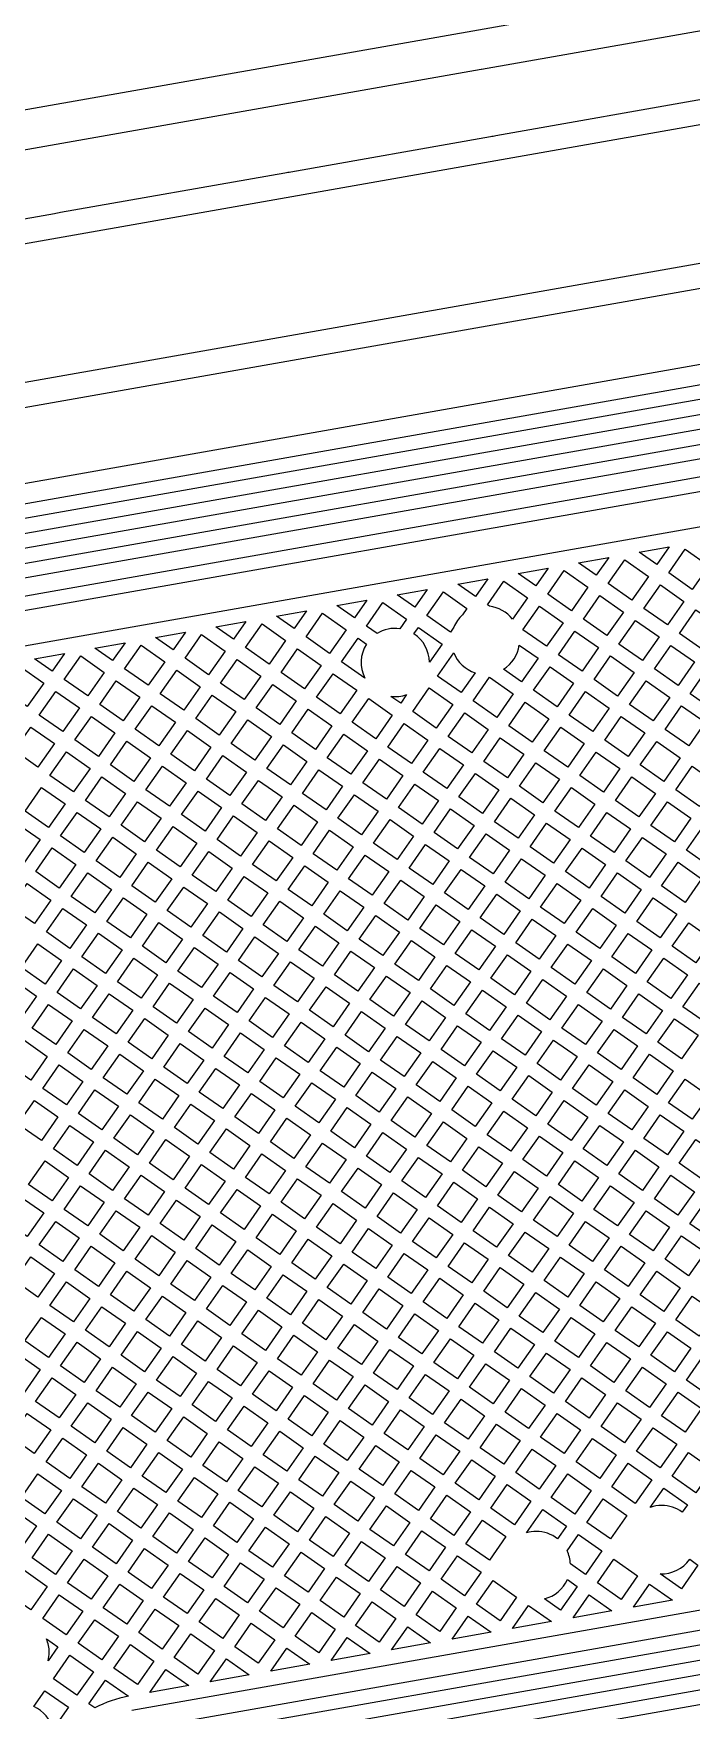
# Model space of a CAD drawing. Extents: x 3103 to 3424, y -52 to 175.
# Drawn here: x 3144 to 3147.43, y 37.04 to 45.78 of the extents above; entities that cross this region are included whole.
import ezdxf

# ---------------------------------------------------------------- set-up
doc = ezdxf.new("R2010")
doc.units = 0
doc.layers.add('gbr-dxf_layer0', color=7, linetype='Continuous')
doc.layers.add('gbr-outline-dxf_layer1', color=2, linetype='Continuous')

msp = doc.modelspace()

# ---------------------------------------------------------------- linework, layer by layer
at = {"layer": 'gbr-dxf_layer0'}
for p, q in [((3136.7753, 41.9056), (3148.2559, 43.9299)), ((3148.2691, 43.8548), (3136.7885, 41.8306)), ((3136.8129, 41.7568), (3148.206, 43.7655)), ((3136.8826, 41.5993), (3148.2509, 43.6037)), ((3148.2624, 43.5284), (3136.8958, 41.5242)), ((3147.156, 43.0747), (3147.3125, 43.1023)), ((3146.5264, 42.9637), (3146.6828, 42.9913)), ((3146.841, 43.0191), (3146.9977, 43.0468)), ((3145.8966, 42.8526), (3146.0531, 42.8802)), ((3146.2113, 42.9081), (3146.368, 42.9358)), ((3145.5817, 42.7971), (3145.7382, 42.8247)), ((3144.9521, 42.6861), (3145.1085, 42.7137)), ((3145.2669, 42.7416), (3145.4234, 42.7692)), ((3144.6372, 42.6306), (3144.7934, 42.6581)), ((3144.0076, 42.5195), (3144.164, 42.5471)), ((3144.3224, 42.5751), (3144.4788, 42.6026)), ((3145.7278, 42.4189), (3145.6065, 42.5038)), ((3147.015, 37.5611), (3146.812, 37.5253)), ((3147.3299, 37.6166), (3147.1269, 37.5808)), ((3146.7002, 37.5056), (3146.4972, 37.4698)), ((3144.6132, 36.8014), (3148.3145, 37.454)), ((3148.3277, 37.3789), (3144.6264, 36.7264)), ((3146.0705, 37.3945), (3145.8675, 37.3587)), ((3146.3854, 37.4501), (3146.1823, 37.4143)), ((3144.6468, 36.6523), (3148.3143, 37.2987)), ((3145.7557, 37.339), (3145.5526, 37.3032)), ((3148.3276, 37.2237), (3144.66, 36.5773)), ((3145.1261, 37.228), (3144.9229, 37.1922)), ((3145.4409, 37.2835), (3145.2378, 37.2477)), ((3144.811, 37.1725), (3144.6081, 37.1367))]:
    msp.add_line(p, q, dxfattribs=at)
at = {"layer": 'gbr-dxf_layer0', "linetype": 'Continuous'}
for points in [[(3146.3359, 45.5899), (3151.6831, 46.5331, -0.050936), (3151.7186, 46.5394), (3152.8533, 46.7395, -0.035296), (3152.8779, 46.7439), (3152.9157, 46.7505, -0.041107), (3155.3526, 46.9514)], [(3151.0833, 46.0665), (3150.8197, 46.02, -0.044899), (3150.7883, 46.0145), (3149.5952, 45.8041, -0.050271), (3149.5601, 45.7979), (3148.4836, 45.6081, -0.048697), (3148.4497, 45.6021), (3147.5802, 45.4488, -0.042837), (3147.5503, 45.4435), (3146.41, 45.2425, -0.039118), (3146.3827, 45.2377), (3145.3419, 45.0542, -0.043511), (3145.3116, 45.0488), (3144.1436, 44.8429, -0.046745), (3144.111, 44.8371), (3143.2125, 44.6787, -0.040142), (3143.1845, 44.6738), (3137.7355, 43.713, -0.203606), (3137.7258, 43.7152), (3137.4413, 43.9143), (3134.834, 43.4548), (3134.7977, 43.4026)], [(3134.2426, 42.7646, -0.367539), (3134.8707, 43.5676), (3143.1289, 45.0243, -0.022788), (3143.1448, 45.0271), (3146.3335, 45.5895)], [(3134.4867, 42.7293, -0.202749), (3134.4888, 42.739), (3134.9053, 43.334, -0.201667), (3134.9136, 43.3394), (3137.4059, 43.7785, -0.201908), (3137.4155, 43.7763), (3137.7004, 43.5775), (3148.4275, 45.4691)], [(3151.9028, 45.3586), (3137.5395, 42.8263, -0.20293), (3137.5298, 42.8285), (3137.2307, 43.038), (3135.153, 42.6719), (3135.0401, 42.5071)], [(3135.8809, 39.6033), (3135.6694, 40.6102), (3135.4845, 40.7329, -0.207211), (3135.4789, 40.7414), (3135.3084, 41.7091, -0.223074), (3135.2442, 41.8459, -0.133068), (3135.2685, 41.9357), (3135.1742, 42.4707, -0.200671), (3135.1764, 42.4803), (3135.2248, 42.551, -0.206219), (3135.2332, 42.5566), (3137.1955, 42.9024, -0.20293), (3137.2052, 42.9002), (3137.5043, 42.6907), (3151.7686, 45.2055, -0.095157), (3151.7734, 45.2055)], [(3154.1382, 45.2262), (3136.6478, 42.1418, 0.206698), (3136.3611, 41.9531, -0.088145), (3136.356, 41.9458), (3136.2457, 41.788, 0.198906), (3136.0849, 41.0647), (3136.2879, 39.9125, -0.203197), (3136.1508, 39.3173, -0.069722), (3136.1471, 39.3113)], [(3136.4522, 41.9057, -0.198647), (3136.6656, 42.0414), (3148.3145, 44.0953)], [(3148.3277, 44.0202), (3136.6788, 41.9664, 0.198607), (3136.5146, 41.8619)], [(3148.2225, 43.6908, -0.025352), (3148.217, 43.6901), (3136.8262, 41.6817)], [(3137.3284, 41.4639), (3137.383, 41.4454, -0.187894), (3137.4036, 41.4269, -0.138202), (3137.4223, 41.4357), (3138.1486, 41.5638, -0.099044), (3138.217, 41.5775, -0.011726), (3138.2251, 41.5773), (3148.3937, 43.3703)], [(3145.6065, 42.5038), (3145.6925, 42.6265), (3145.7363, 42.5958, 0.26684), (3145.7278, 42.4189)], [(3154.6843, 38.8359), (3153.9594, 38.7081, -0.091112), (3153.9457, 38.7082, -0.089508), (3153.933, 38.7035), (3144.5138, 37.0427)], [(3144.2675, 36.7749, -0.198302), (3144.5312, 36.9424), (3148.3145, 37.6094), (3154.7024, 38.7356)], [(3154.7156, 38.6606), (3148.3277, 37.5344), (3144.5444, 36.8674, 0.198279), (3144.3299, 36.7311)], [(3144.0788, 37.3019, 0.061797), (3144.0841, 37.3453, 0.102506), (3144.0695, 37.4159)], [(3144.4965, 37.117, 0.079048), (3144.3224, 37.0557), (3144.2909, 37.0778)]]:
    msp.add_lwpolyline(points, format="xyb", dxfattribs=at)
for points in [[(3147.3125, 43.1023), (3147.2481, 43.0103), (3147.156, 43.0747)], [(3146.6828, 42.9913), (3146.6184, 42.8993), (3146.5264, 42.9637)], [(3146.9977, 43.0468), (3146.9331, 42.9546), (3146.841, 43.0191)], [(3146.0531, 42.8802), (3145.9886, 42.7881), (3145.8966, 42.8526)], [(3146.368, 42.9358), (3146.3035, 42.8436), (3146.2113, 42.9081)], [(3145.7382, 42.8247), (3145.6738, 42.7326), (3145.5817, 42.7971)], [(3145.1085, 42.7137), (3145.0441, 42.6216), (3144.9521, 42.6861)], [(3145.4234, 42.7692), (3145.359, 42.6771), (3145.2669, 42.7416)], [(3144.7934, 42.6581), (3144.7291, 42.5662), (3144.6372, 42.6306)], [(3145.9838, 42.6485), (3146.0074, 42.682), (3146.1301, 42.596), (3146.0638, 42.5013)], [(3144.164, 42.5471), (3144.0996, 42.4551), (3144.0076, 42.5195)], [(3144.4788, 42.6026), (3144.4144, 42.5106), (3144.3224, 42.5751)], [(3145.9456, 42.3325), (3145.9145, 42.2881), (3145.8639, 42.3236)], [(3146.812, 37.5253), (3146.8956, 37.6447), (3147.015, 37.5611)], [(3147.1269, 37.5808), (3147.2105, 37.7002), (3147.3299, 37.6166)], [(3146.4972, 37.4698), (3146.5808, 37.5892), (3146.7002, 37.5056)], [(3145.8675, 37.3587), (3145.9511, 37.4781), (3146.0705, 37.3945)], [(3146.1823, 37.4143), (3146.2659, 37.5337), (3146.3854, 37.4501)], [(3144.0695, 37.4159), (3144.1293, 37.3741), (3144.0788, 37.3019)], [(3145.5526, 37.3032), (3145.6363, 37.4227), (3145.7557, 37.339)], [(3144.9229, 37.1922), (3145.0066, 37.3117), (3145.1261, 37.228)], [(3145.2378, 37.2477), (3145.3214, 37.3672), (3145.4409, 37.2835)], [(3144.6081, 37.1367), (3144.6917, 37.256), (3144.811, 37.1725)], [(3144.0047, 37.0633), (3144.062, 37.145), (3144.1848, 37.0591), (3144.1033, 36.9427)], [(3144.2909, 37.0778), (3144.377, 37.2007), (3144.4965, 37.117)]]:
    msp.add_lwpolyline(points, dxfattribs=at)
for points in [[(3147.3105, 42.9666), (3147.3964, 43.0893), (3147.5192, 43.0033), (3147.4333, 42.8806)], [(3146.6808, 42.8556), (3146.7667, 42.9782), (3146.8894, 42.8922), (3146.8036, 42.7696)], [(3146.9956, 42.9109), (3147.0816, 43.0338), (3147.2043, 42.9478), (3147.1183, 42.825)], [(3147.1807, 42.7813), (3147.2668, 42.9041), (3147.3895, 42.8182), (3147.3035, 42.6953)], [(3146.5511, 42.6703), (3146.6371, 42.7931), (3146.7599, 42.7072), (3146.6738, 42.5843)], [(3146.866, 42.7259), (3146.9519, 42.8485), (3147.0746, 42.7625), (3146.9887, 42.6399)], [(3145.4214, 42.6334), (3145.5073, 42.7562), (3145.63, 42.6702), (3145.5441, 42.5475)], [(3147.0512, 42.5962), (3147.137, 42.7188), (3147.2598, 42.6329), (3147.1739, 42.5103)], [(3147.3659, 42.6516), (3147.452, 42.7745), (3147.5747, 42.6885), (3147.4887, 42.5657)], [(3144.7915, 42.5225), (3144.8775, 42.6453), (3145.0004, 42.5592), (3144.9144, 42.4365)], [(3145.1065, 42.5779), (3145.1925, 42.7007), (3145.3153, 42.6147), (3145.2293, 42.492)], [(3146.7363, 42.5406), (3146.8223, 42.6635), (3146.945, 42.5775), (3146.859, 42.4546)], [(3144.162, 42.4114), (3144.248, 42.5342), (3144.3707, 42.4482), (3144.2848, 42.3255)], [(3144.4768, 42.4669), (3144.5628, 42.5897), (3144.6854, 42.5038), (3144.5995, 42.3811)], [(3145.2917, 42.4483), (3145.3777, 42.571), (3145.5004, 42.4851), (3145.4144, 42.3623)], [(3146.9214, 42.4109), (3147.0075, 42.5338), (3147.1302, 42.4478), (3147.0442, 42.325)], [(3147.2364, 42.4666), (3147.3222, 42.5892), (3147.445, 42.5032), (3147.3591, 42.3806)], [(3143.8472, 42.3559), (3143.9331, 42.4787), (3144.0559, 42.3927), (3143.97, 42.27)], [(3144.6619, 42.3374), (3144.7478, 42.4601), (3144.8707, 42.374), (3144.7848, 42.2513)], [(3144.9768, 42.3928), (3145.0628, 42.5155), (3145.1856, 42.4295), (3145.0996, 42.3068)], [(3145.4769, 42.3186), (3145.5628, 42.4414), (3145.6856, 42.3554), (3145.5997, 42.2326)], [(3146.6066, 42.3554), (3146.6926, 42.4782), (3146.8153, 42.3922), (3146.7294, 42.2695)], [(3147.4215, 42.3369), (3147.5074, 42.4595), (3147.63, 42.3737), (3147.5442, 42.251)], [(3144.3472, 42.2818), (3144.4331, 42.4045), (3144.5558, 42.3187), (3144.4698, 42.1959)], [(3145.162, 42.2631), (3145.248, 42.3858), (3145.3707, 42.2999), (3145.2848, 42.1771)], [(3145.977, 42.2444), (3146.0629, 42.3672), (3146.1856, 42.2812), (3146.0997, 42.1585)], [(3146.2917, 42.2999), (3146.3777, 42.4227), (3146.5005, 42.3367), (3146.4145, 42.2139)], [(3147.1066, 42.2813), (3147.1927, 42.4041), (3147.3154, 42.3182), (3147.2294, 42.1953)], [(3144.0324, 42.2263), (3144.1183, 42.349), (3144.2411, 42.263), (3144.1551, 42.1403)], [(3144.5322, 42.1522), (3144.6182, 42.275), (3144.7411, 42.1889), (3144.6551, 42.0661)], [(3144.8472, 42.2076), (3144.9331, 42.3303), (3145.0559, 42.2444), (3144.97, 42.1216)], [(3145.6621, 42.1889), (3145.748, 42.3117), (3145.8708, 42.2257), (3145.7849, 42.103)], [(3146.477, 42.1702), (3146.5629, 42.293), (3146.6856, 42.2071), (3146.5997, 42.0843)], [(3146.7918, 42.2258), (3146.8777, 42.3485), (3147.0005, 42.2626), (3146.9146, 42.1398)], [(3147.2918, 42.1516), (3147.3778, 42.2745), (3147.5004, 42.1886), (3147.4144, 42.0658)], [(3144.2175, 42.0966), (3144.3035, 42.2193), (3144.4261, 42.1335), (3144.3402, 42.0108)], [(3145.0324, 42.0779), (3145.1183, 42.2007), (3145.2411, 42.1147), (3145.1551, 41.992)], [(3145.3472, 42.1334), (3145.4332, 42.2562), (3145.556, 42.1702), (3145.47, 42.0474)], [(3145.8473, 42.0592), (3145.9332, 42.182), (3146.056, 42.0961), (3145.97, 41.9733)], [(3146.1621, 42.1148), (3146.248, 42.2375), (3146.3708, 42.1515), (3146.2849, 42.0288)], [(3146.977, 42.0961), (3147.0629, 42.2189), (3147.1857, 42.1329), (3147.0997, 42.0102)], [(3143.9027, 42.0411), (3143.9887, 42.1638), (3144.1114, 42.0779), (3144.0255, 41.9551)], [(3144.7175, 42.0224), (3144.8035, 42.1452), (3144.9263, 42.0592), (3144.8403, 41.9365)], [(3145.5324, 42.0037), (3145.6184, 42.1265), (3145.7412, 42.0405), (3145.6552, 41.9178)], [(3146.3473, 41.9851), (3146.4332, 42.1078), (3146.556, 42.0219), (3146.4701, 41.8992)], [(3146.6621, 42.0406), (3146.7481, 42.1634), (3146.8708, 42.0774), (3146.7849, 41.9546)], [(3144.0879, 41.9114), (3144.1738, 42.0342), (3144.2965, 41.9483), (3144.2105, 41.8256)], [(3144.4026, 41.967), (3144.4885, 42.0898), (3144.6114, 42.0037), (3144.5255, 41.881)], [(3144.9027, 41.8928), (3144.9887, 42.0155), (3145.1114, 41.9296), (3145.0255, 41.8068)], [(3145.2176, 41.9483), (3145.3035, 42.071), (3145.4263, 41.985), (3145.3404, 41.8623)], [(3146.0324, 41.9296), (3146.1184, 42.0524), (3146.2412, 41.9664), (3146.1552, 41.8436)], [(3146.8473, 41.9109), (3146.9333, 42.0337), (3147.056, 41.9478), (3146.97, 41.825)], [(3147.1621, 41.9665), (3147.2481, 42.0892), (3147.3707, 42.0033), (3147.2848, 41.8806)], [(3144.5879, 41.8373), (3144.6738, 41.96), (3144.7966, 41.874), (3144.7107, 41.7513)], [(3145.4028, 41.8186), (3145.4887, 41.9413), (3145.6115, 41.8554), (3145.5256, 41.7326)], [(3145.7176, 41.8741), (3145.8036, 41.9968), (3145.9263, 41.9109), (3145.8404, 41.7881)], [(3146.2176, 41.7999), (3146.3036, 41.9227), (3146.4263, 41.8367), (3146.3404, 41.714)], [(3146.5325, 41.8555), (3146.6184, 41.9782), (3146.7412, 41.8922), (3146.6552, 41.7695)], [(3147.3472, 41.8369), (3147.4331, 41.9596), (3147.556, 41.8736), (3147.47, 41.7509)], [(3143.9582, 41.7263), (3144.0442, 41.849), (3144.1668, 41.7631), (3144.0809, 41.6404)], [(3144.2729, 41.7819), (3144.3589, 41.9046), (3144.4818, 41.8186), (3144.3958, 41.6958)], [(3144.7731, 41.7076), (3144.859, 41.8303), (3144.9818, 41.7444), (3144.8958, 41.6217)], [(3145.0879, 41.7631), (3145.1739, 41.8859), (3145.2967, 41.7999), (3145.2107, 41.6771)], [(3145.9028, 41.7444), (3145.9887, 41.8672), (3146.1115, 41.7812), (3146.0256, 41.6585)], [(3146.7177, 41.7258), (3146.8036, 41.8485), (3146.9263, 41.7626), (3146.8404, 41.6399)], [(3147.0325, 41.7813), (3147.1184, 41.9041), (3147.2411, 41.8182), (3147.1551, 41.6954)], [(3144.4582, 41.6521), (3144.5442, 41.7749), (3144.667, 41.6889), (3144.581, 41.5661)], [(3145.2731, 41.6334), (3145.3591, 41.7562), (3145.4819, 41.6702), (3145.3959, 41.5475)], [(3145.588, 41.6889), (3145.6739, 41.8116), (3145.7966, 41.7257), (3145.7107, 41.603)], [(3146.4028, 41.6703), (3146.4888, 41.793), (3146.6115, 41.7071), (3146.5256, 41.5843)], [(3147.2175, 41.6517), (3147.3035, 41.7745), (3147.4263, 41.6885), (3147.3404, 41.5657)], [(3143.8285, 41.541), (3143.9145, 41.6639), (3144.0372, 41.578), (3143.9511, 41.4551)], [(3144.1433, 41.5967), (3144.2292, 41.7194), (3144.3521, 41.6334), (3144.2662, 41.5107)], [(3144.9582, 41.578), (3145.0442, 41.7007), (3145.167, 41.6147), (3145.0811, 41.492)], [(3145.7731, 41.5593), (3145.8591, 41.682), (3145.9819, 41.596), (3145.8959, 41.4733)], [(3146.088, 41.6147), (3146.1739, 41.7375), (3146.2967, 41.6516), (3146.2107, 41.5288)], [(3146.588, 41.5406), (3146.674, 41.6634), (3146.7967, 41.5774), (3146.7107, 41.4547)], [(3146.9028, 41.5961), (3146.9887, 41.7189), (3147.1114, 41.633), (3147.0255, 41.5103)], [(3144.3286, 41.467), (3144.4145, 41.5897), (3144.5373, 41.5037), (3144.4514, 41.381)], [(3144.6434, 41.5224), (3144.7294, 41.6452), (3144.8521, 41.5593), (3144.7662, 41.4365)], [(3145.1435, 41.4483), (3145.2294, 41.571), (3145.3522, 41.485), (3145.2663, 41.3623)], [(3145.4583, 41.5037), (3145.5443, 41.6265), (3145.667, 41.5406), (3145.5811, 41.4178)], [(3146.2731, 41.4851), (3146.3591, 41.6079), (3146.4819, 41.5219), (3146.3959, 41.3991)], [(3147.0879, 41.4666), (3147.1738, 41.5893), (3147.2967, 41.5033), (3147.2107, 41.3805)], [(3147.4028, 41.522), (3147.4887, 41.6448), (3147.6115, 41.5588), (3147.5256, 41.436)], [(3144.0135, 41.4114), (3144.0996, 41.5343), (3144.2225, 41.4482), (3144.1364, 41.3254)], [(3144.8286, 41.3928), (3144.9145, 41.5156), (3145.0374, 41.4296), (3144.9514, 41.3068)], [(3145.6435, 41.3741), (3145.7294, 41.4969), (3145.8522, 41.4109), (3145.7663, 41.2881)], [(3145.9583, 41.4296), (3146.0443, 41.5523), (3146.167, 41.4664), (3146.0811, 41.3437)], [(3146.7731, 41.411), (3146.8591, 41.5337), (3146.9818, 41.4478), (3146.8958, 41.3251)], [(3144.1988, 41.2817), (3144.2849, 41.4045), (3144.4077, 41.3186), (3144.3216, 41.1957)], [(3144.5138, 41.3373), (3144.5997, 41.46), (3144.7225, 41.3741), (3144.6365, 41.2514)], [(3145.3287, 41.3186), (3145.4146, 41.4413), (3145.5373, 41.3554), (3145.4514, 41.2327)], [(3146.1435, 41.3), (3146.2294, 41.4227), (3146.3522, 41.3367), (3146.2663, 41.214)], [(3146.4583, 41.3554), (3146.5443, 41.4782), (3146.667, 41.3922), (3146.5811, 41.2695)], [(3146.9582, 41.2814), (3147.0442, 41.4041), (3147.167, 41.3181), (3147.0811, 41.1954)], [(3147.2731, 41.3368), (3147.3591, 41.4596), (3147.4819, 41.3736), (3147.3959, 41.2509)], [(3143.884, 41.2264), (3143.9698, 41.349), (3144.0927, 41.2629), (3144.0069, 41.1403)], [(3144.6989, 41.2076), (3144.7849, 41.3304), (3144.9077, 41.2444), (3144.8218, 41.1217)], [(3145.0138, 41.2631), (3145.0998, 41.3859), (3145.2225, 41.2999), (3145.1366, 41.1771)], [(3145.5138, 41.189), (3145.5998, 41.3117), (3145.7226, 41.2257), (3145.6366, 41.103)], [(3145.8287, 41.2444), (3145.9146, 41.3672), (3146.0374, 41.2812), (3145.9514, 41.1585)], [(3146.6435, 41.2258), (3146.7294, 41.3485), (3146.8521, 41.2627), (3146.7661, 41.1399)], [(3144.0693, 41.0966), (3144.1551, 41.2192), (3144.2779, 41.1333), (3144.1921, 41.0107)], [(3144.384, 41.152), (3144.4701, 41.2749), (3144.5928, 41.1889), (3144.5068, 41.066)], [(3145.199, 41.1334), (3145.285, 41.2562), (3145.4077, 41.1702), (3145.3217, 41.0475)], [(3146.0138, 41.1148), (3146.0998, 41.2375), (3146.2226, 41.1516), (3146.1366, 41.0288)], [(3146.3287, 41.1703), (3146.4146, 41.293), (3146.5374, 41.2071), (3146.4514, 41.0843)], [(3146.8286, 41.0962), (3146.9145, 41.219), (3147.0373, 41.1329), (3146.9514, 41.0102)], [(3147.1435, 41.1517), (3147.2294, 41.2744), (3147.3522, 41.1885), (3147.2663, 41.0657)], [(3144.5692, 41.0223), (3144.6552, 41.1452), (3144.778, 41.0592), (3144.692, 40.9363)], [(3144.8842, 41.0779), (3144.9701, 41.2007), (3145.0929, 41.1147), (3145.0069, 40.992)], [(3145.699, 41.0593), (3145.785, 41.182), (3145.9077, 41.0961), (3145.8218, 40.9733)], [(3146.5138, 41.0406), (3146.5998, 41.1634), (3146.7224, 41.0775), (3146.6365, 40.9548)], [(3147.3287, 41.022), (3147.4146, 41.1447), (3147.5374, 41.0588), (3147.4514, 40.936)], [(3144.2545, 40.967), (3144.3403, 41.0896), (3144.4631, 41.0036), (3144.3772, 40.881)], [(3145.0694, 40.9483), (3145.1553, 41.071), (3145.278, 40.9851), (3145.1921, 40.8623)], [(3145.3842, 41.0038), (3145.4701, 41.1265), (3145.5929, 41.0406), (3145.507, 40.9178)], [(3145.8842, 40.9296), (3145.9701, 41.0524), (3146.0929, 40.9664), (3146.007, 40.8437)], [(3146.199, 40.9851), (3146.285, 41.1079), (3146.4077, 41.0219), (3146.3218, 40.8992)], [(3147.0138, 40.9665), (3147.0998, 41.0892), (3147.2225, 41.0033), (3147.1366, 40.8805)], [(3143.9395, 40.9113), (3144.0256, 41.0342), (3144.1483, 40.9483), (3144.0623, 40.8254)], [(3144.4396, 40.8373), (3144.5255, 40.9599), (3144.6483, 40.8739), (3144.5624, 40.7513)], [(3144.7544, 40.8926), (3144.8405, 41.0155), (3144.9632, 40.9296), (3144.8772, 40.8067)], [(3145.5694, 40.8741), (3145.6553, 40.9969), (3145.7781, 40.9109), (3145.6921, 40.7882)], [(3146.3842, 40.8555), (3146.4701, 40.9782), (3146.5928, 40.8923), (3146.5068, 40.7696)], [(3146.6989, 40.911), (3146.7849, 41.0338), (3146.9077, 40.9478), (3146.8217, 40.825)], [(3147.199, 40.8368), (3147.285, 40.9596), (3147.4077, 40.8736), (3147.3218, 40.7509)], [(3144.1247, 40.7817), (3144.2108, 40.9046), (3144.3335, 40.8186), (3144.2475, 40.6957)], [(3144.9396, 40.763), (3145.0257, 40.8859), (3145.1484, 40.7999), (3145.0623, 40.677)], [(3145.2545, 40.8186), (3145.3405, 40.9414), (3145.4632, 40.8554), (3145.3773, 40.7327)], [(3146.0694, 40.8), (3146.1553, 40.9227), (3146.278, 40.8368), (3146.1921, 40.714)], [(3146.8842, 40.7813), (3146.9701, 40.9041), (3147.0929, 40.8181), (3147.0069, 40.6954)], [(3143.8099, 40.7262), (3143.8958, 40.8489), (3144.0186, 40.763), (3143.9326, 40.6402)], [(3144.6249, 40.7076), (3144.7107, 40.8302), (3144.8335, 40.7443), (3144.7476, 40.6217)], [(3145.4397, 40.6889), (3145.5257, 40.8117), (3145.6484, 40.7257), (3145.5625, 40.603)], [(3145.7545, 40.7445), (3145.8405, 40.8672), (3145.9632, 40.7812), (3145.8773, 40.6585)], [(3146.2545, 40.6703), (3146.3405, 40.7931), (3146.4631, 40.7072), (3146.3772, 40.5844)], [(3146.5693, 40.7259), (3146.6552, 40.8486), (3146.778, 40.7626), (3146.6921, 40.6399)], [(3147.3842, 40.7072), (3147.4701, 40.8299), (3147.5929, 40.7439), (3147.507, 40.6212)], [(3143.9951, 40.5965), (3144.081, 40.7192), (3144.2037, 40.6333), (3144.1178, 40.5106)], [(3144.3099, 40.652), (3144.3959, 40.7749), (3144.5187, 40.6889), (3144.4327, 40.566)], [(3144.8101, 40.5779), (3144.8959, 40.7005), (3145.0186, 40.6146), (3144.9328, 40.492)], [(3145.1248, 40.6333), (3145.2108, 40.7562), (3145.3336, 40.6702), (3145.2476, 40.5473)], [(3145.9397, 40.6148), (3146.0257, 40.7375), (3146.1484, 40.6516), (3146.0625, 40.5289)], [(3146.7545, 40.5962), (3146.8405, 40.7189), (3146.9632, 40.6329), (3146.8773, 40.5102)], [(3147.0694, 40.6517), (3147.1553, 40.7744), (3147.278, 40.6885), (3147.1921, 40.5657)], [(3144.4951, 40.5223), (3144.5812, 40.6452), (3144.7039, 40.5592), (3144.6179, 40.4363)], [(3145.31, 40.5036), (3145.396, 40.6265), (3145.5188, 40.5406), (3145.4327, 40.4177)], [(3145.6249, 40.5593), (3145.7108, 40.682), (3145.8336, 40.5961), (3145.7476, 40.4733)], [(3146.1249, 40.4852), (3146.2108, 40.6079), (3146.3335, 40.522), (3146.2475, 40.3993)], [(3146.4396, 40.5407), (3146.5256, 40.6635), (3146.6484, 40.5775), (3146.5624, 40.4547)], [(3147.2545, 40.522), (3147.3405, 40.6448), (3147.4632, 40.5588), (3147.3773, 40.436)], [(3143.8654, 40.4113), (3143.9513, 40.5341), (3144.0741, 40.4481), (3143.9881, 40.3254)], [(3144.1802, 40.4669), (3144.2662, 40.5896), (3144.389, 40.5036), (3144.303, 40.3809)], [(3144.9952, 40.4483), (3145.0811, 40.5709), (3145.2038, 40.4849), (3145.118, 40.3623)], [(3145.8101, 40.4296), (3145.896, 40.5524), (3146.0187, 40.4664), (3145.9328, 40.3437)], [(3146.6249, 40.411), (3146.7108, 40.5337), (3146.8336, 40.4478), (3146.7476, 40.325)], [(3146.9397, 40.4665), (3147.0257, 40.5892), (3147.1484, 40.5033), (3147.0624, 40.3806)], [(3144.3655, 40.3371), (3144.4514, 40.4599), (3144.5742, 40.3739), (3144.4882, 40.2512)], [(3144.6803, 40.3926), (3144.7664, 40.5155), (3144.8891, 40.4296), (3144.803, 40.3067)], [(3145.1804, 40.3186), (3145.2663, 40.4412), (3145.389, 40.3553), (3145.3032, 40.2327)], [(3145.4951, 40.374), (3145.5812, 40.4969), (3145.7039, 40.4109), (3145.6179, 40.288)], [(3146.31, 40.3556), (3146.3959, 40.4783), (3146.5187, 40.3923), (3146.4328, 40.2696)], [(3147.1249, 40.3368), (3147.2108, 40.4596), (3147.3336, 40.3736), (3147.2477, 40.2509)], [(3144.0506, 40.2817), (3144.1365, 40.4044), (3144.2593, 40.3184), (3144.1734, 40.1957)], [(3144.8655, 40.263), (3144.9515, 40.3859), (3145.0743, 40.2999), (3144.9882, 40.177)], [(3145.6803, 40.2443), (3145.7664, 40.3672), (3145.8891, 40.2813), (3145.803, 40.1584)], [(3145.9952, 40.3), (3146.0812, 40.4227), (3146.2038, 40.3368), (3146.1179, 40.2141)], [(3146.4952, 40.2258), (3146.5812, 40.3486), (3146.7039, 40.2626), (3146.618, 40.1399)], [(3146.8101, 40.2813), (3146.896, 40.4041), (3147.0187, 40.3181), (3146.9328, 40.1954)], [(3144.2358, 40.152), (3144.3218, 40.2747), (3144.4445, 40.1888), (3144.3586, 40.066)], [(3144.5506, 40.2075), (3144.6366, 40.3302), (3144.7593, 40.2443), (3144.6734, 40.1215)], [(3145.3656, 40.189), (3145.4514, 40.3116), (3145.5742, 40.2256), (3145.4883, 40.103)], [(3146.1803, 40.1704), (3146.2663, 40.2931), (3146.3891, 40.2071), (3146.3031, 40.0844)], [(3146.9952, 40.1517), (3147.0812, 40.2744), (3147.2039, 40.1885), (3147.118, 40.0657)], [(3147.3101, 40.2072), (3147.396, 40.3299), (3147.5188, 40.244), (3147.4328, 40.1212)], [(3143.9209, 40.0965), (3144.0069, 40.2193), (3144.1297, 40.1333), (3144.0437, 40.0105)], [(3144.7358, 40.0778), (3144.8218, 40.2006), (3144.9445, 40.1146), (3144.8586, 39.9919)], [(3145.0507, 40.1333), (3145.1367, 40.2562), (3145.2594, 40.1703), (3145.1734, 40.0474)], [(3145.5508, 40.0593), (3145.6366, 40.1819), (3145.7593, 40.096), (3145.6735, 39.9734)], [(3145.8655, 40.1147), (3145.9515, 40.2376), (3146.0742, 40.1517), (3145.9881, 40.0288)], [(3146.6804, 40.0962), (3146.7663, 40.2189), (3146.8891, 40.133), (3146.8031, 40.0102)], [(3144.1062, 39.9668), (3144.1921, 40.0896), (3144.3149, 40.0036), (3144.2289, 39.8809)], [(3144.421, 40.0223), (3144.5069, 40.1451), (3144.6297, 40.0591), (3144.5437, 39.9364)], [(3145.2358, 40.0037), (3145.3219, 40.1266), (3145.4446, 40.0406), (3145.3586, 39.9177)], [(3146.0506, 39.9851), (3146.1366, 40.108), (3146.2594, 40.022), (3146.1734, 39.8991)], [(3146.3656, 40.0407), (3146.4515, 40.1634), (3146.5743, 40.0775), (3146.4883, 39.9547)], [(3146.8656, 39.9665), (3146.9515, 40.0893), (3147.0743, 40.0033), (3146.9883, 39.8806)], [(3147.1804, 40.022), (3147.2664, 40.1448), (3147.3891, 40.0588), (3147.3032, 39.9361)], [(3144.6062, 39.8927), (3144.6921, 40.0154), (3144.8149, 39.9294), (3144.7289, 39.8067)], [(3144.921, 39.9482), (3145.007, 40.0709), (3145.1297, 39.985), (3145.0437, 39.8622)], [(3145.421, 39.874), (3145.507, 39.9969), (3145.6298, 39.911), (3145.5437, 39.7881)], [(3145.7359, 39.9297), (3145.8218, 40.0523), (3145.9444, 39.9664), (3145.8586, 39.8438)], [(3146.5507, 39.911), (3146.6367, 40.0338), (3146.7594, 39.9478), (3146.6735, 39.8251)], [(3147.3656, 39.8924), (3147.4515, 40.0151), (3147.5743, 39.9291), (3147.4884, 39.8064)], [(3144.2913, 39.8372), (3144.3773, 39.9599), (3144.5, 39.874), (3144.4141, 39.7512)], [(3145.1062, 39.8185), (3145.1921, 39.9413), (3145.3149, 39.8553), (3145.2289, 39.7326)], [(3145.921, 39.8001), (3146.0068, 39.9227), (3146.1297, 39.8367), (3146.0438, 39.7141)], [(3146.2358, 39.8554), (3146.3218, 39.9783), (3146.4446, 39.8923), (3146.3586, 39.7694)], [(3147.0508, 39.8368), (3147.1367, 39.9596), (3147.2594, 39.8736), (3147.1735, 39.7509)], [(3143.9765, 39.7817), (3144.0625, 39.9044), (3144.1852, 39.8184), (3144.0993, 39.6957)], [(3144.4765, 39.7075), (3144.5624, 39.8303), (3144.6852, 39.7443), (3144.5993, 39.6215)], [(3144.7914, 39.763), (3144.8773, 39.8857), (3145, 39.7998), (3144.9141, 39.6771)], [(3145.6062, 39.7444), (3145.6922, 39.8673), (3145.8149, 39.7814), (3145.7288, 39.6585)], [(3146.421, 39.7257), (3146.507, 39.8486), (3146.6298, 39.7626), (3146.5437, 39.6398)], [(3146.7359, 39.7814), (3146.8219, 39.9041), (3146.9446, 39.8181), (3146.8587, 39.6954)], [(3147.2359, 39.7072), (3147.3219, 39.8299), (3147.4447, 39.744), (3147.3587, 39.6212)], [(3144.1617, 39.652), (3144.2476, 39.7747), (3144.3704, 39.6888), (3144.2844, 39.5661)], [(3144.9765, 39.6333), (3145.0625, 39.7561), (3145.1852, 39.6701), (3145.0993, 39.5474)], [(3145.2913, 39.6889), (3145.3773, 39.8116), (3145.5, 39.7257), (3145.4141, 39.6029)], [(3145.7912, 39.6148), (3145.8773, 39.7376), (3146.0001, 39.6516), (3145.9141, 39.5288)], [(3146.1062, 39.6704), (3146.1921, 39.793), (3146.3149, 39.707), (3146.229, 39.5844)], [(3146.9211, 39.6517), (3147.0071, 39.7744), (3147.1298, 39.6885), (3147.0438, 39.5657)], [(3143.8469, 39.5965), (3143.9328, 39.7192), (3144.0556, 39.6333), (3143.9696, 39.5105)], [(3144.6617, 39.5778), (3144.7477, 39.7006), (3144.8704, 39.6146), (3144.7844, 39.4919)], [(3145.4765, 39.5592), (3145.5624, 39.6819), (3145.6851, 39.596), (3145.5992, 39.4733)], [(3146.2914, 39.5407), (3146.3773, 39.6633), (3146.5, 39.5773), (3146.4142, 39.4547)], [(3146.6062, 39.5961), (3146.6922, 39.7189), (3146.815, 39.633), (3146.7289, 39.5101)], [(3147.4211, 39.5775), (3147.5071, 39.7003), (3147.6298, 39.6143), (3147.5439, 39.4916)], [(3144.032, 39.4668), (3144.118, 39.5896), (3144.2407, 39.5036), (3144.1548, 39.3809)], [(3144.3468, 39.5224), (3144.4328, 39.6451), (3144.5556, 39.5591), (3144.4696, 39.4364)], [(3144.8469, 39.4482), (3144.9328, 39.5709), (3145.0556, 39.485), (3144.9696, 39.3622)], [(3145.1617, 39.5037), (3145.2476, 39.6264), (3145.3704, 39.5405), (3145.2844, 39.4178)], [(3145.9765, 39.485), (3146.0625, 39.6079), (3146.1853, 39.522), (3146.0993, 39.3991)], [(3146.7914, 39.4664), (3146.8774, 39.5893), (3147.0001, 39.5033), (3146.9141, 39.3804)], [(3147.1063, 39.522), (3147.1922, 39.6448), (3147.315, 39.5588), (3147.2291, 39.4361)], [(3144.5321, 39.3927), (3144.618, 39.5154), (3144.7407, 39.4295), (3144.6548, 39.3067)], [(3145.3468, 39.374), (3145.4328, 39.4968), (3145.5555, 39.4109), (3145.4695, 39.2881)], [(3145.6616, 39.4296), (3145.7475, 39.5523), (3145.8704, 39.4663), (3145.7844, 39.3436)], [(3146.1617, 39.3554), (3146.2477, 39.4783), (3146.3705, 39.3923), (3146.2844, 39.2694)], [(3146.4766, 39.411), (3146.5624, 39.5336), (3146.6852, 39.4477), (3146.5994, 39.3251)], [(3147.2915, 39.3924), (3147.3774, 39.5151), (3147.5002, 39.4292), (3147.4142, 39.3064)], [(3143.9024, 39.2817), (3143.9883, 39.4044), (3144.1111, 39.3185), (3144.0251, 39.1957)], [(3144.2172, 39.3372), (3144.3031, 39.4599), (3144.4259, 39.374), (3144.34, 39.2512)], [(3144.7172, 39.263), (3144.8032, 39.3858), (3144.9259, 39.2998), (3144.84, 39.1771)], [(3145.032, 39.3185), (3145.118, 39.4413), (3145.2407, 39.3553), (3145.1548, 39.2326)], [(3145.8469, 39.2999), (3145.9328, 39.4226), (3146.0556, 39.3367), (3145.9696, 39.2139)], [(3146.6618, 39.2814), (3146.7476, 39.404), (3146.8704, 39.318), (3146.7845, 39.1954)], [(3146.9765, 39.3367), (3147.0626, 39.4596), (3147.1853, 39.3736), (3147.0993, 39.2508)], [(3144.4024, 39.2075), (3144.4883, 39.3302), (3144.6111, 39.2443), (3144.5251, 39.1216)], [(3145.2172, 39.1889), (3145.3031, 39.3116), (3145.4258, 39.2257), (3145.3399, 39.103)], [(3145.5319, 39.2444), (3145.6179, 39.3672), (3145.7407, 39.2812), (3145.6548, 39.1584)], [(3146.3468, 39.2257), (3146.4329, 39.3486), (3146.5557, 39.2626), (3146.4696, 39.1398)], [(3147.1617, 39.2071), (3147.2478, 39.3299), (3147.3705, 39.244), (3147.2844, 39.1211)], [(3144.0875, 39.152), (3144.1735, 39.2748), (3144.2963, 39.1888), (3144.2103, 39.0661)], [(3144.9024, 39.1334), (3144.9883, 39.2561), (3145.1111, 39.1702), (3145.0251, 39.0474)], [(3145.7172, 39.1147), (3145.8031, 39.2375), (3145.9259, 39.1515), (3145.84, 39.0288)], [(3146.032, 39.1702), (3146.118, 39.293), (3146.2407, 39.207), (3146.1548, 39.0843)], [(3146.532, 39.0961), (3146.6181, 39.2189), (3146.7408, 39.133), (3146.6548, 39.0101)], [(3146.847, 39.1517), (3146.9328, 39.2743), (3147.0556, 39.1883), (3146.9697, 39.0657)], [(3144.2727, 39.0223), (3144.3587, 39.1451), (3144.4814, 39.0592), (3144.3955, 38.9364)], [(3144.5876, 39.0779), (3144.6735, 39.2006), (3144.7963, 39.1147), (3144.7103, 38.9919)], [(3145.0875, 39.0037), (3145.1735, 39.1265), (3145.2962, 39.0406), (3145.2102, 38.9178)], [(3145.4023, 39.0593), (3145.4882, 39.182), (3145.6111, 39.096), (3145.5251, 38.9733)], [(3146.2172, 39.0406), (3146.3031, 39.1633), (3146.4259, 39.0773), (3146.34, 38.9546)], [(3147.0322, 39.022), (3147.118, 39.1446), (3147.2407, 39.0587), (3147.1549, 38.9361)], [(3147.3469, 39.0774), (3147.4329, 39.2003), (3147.5557, 39.1143), (3147.4697, 38.9914)], [(3143.9579, 38.9668), (3144.0438, 39.0896), (3144.1666, 39.0036), (3144.0807, 38.8809)], [(3144.7727, 38.9482), (3144.8587, 39.0709), (3144.9814, 38.985), (3144.8955, 38.8623)], [(3145.5875, 38.9296), (3145.6735, 39.0523), (3145.7963, 38.9663), (3145.7103, 38.8436)], [(3145.9024, 38.9851), (3145.9883, 39.1078), (3146.1111, 39.0219), (3146.0251, 38.8991)], [(3146.7172, 38.9664), (3146.8032, 39.0893), (3146.926, 39.0033), (3146.84, 38.8804)], [(3144.1431, 38.8372), (3144.229, 38.9599), (3144.3518, 38.874), (3144.2658, 38.7512)], [(3144.4579, 38.8927), (3144.5439, 39.0155), (3144.6666, 38.9295), (3144.5807, 38.8067)], [(3145.2726, 38.8741), (3145.3586, 38.9969), (3145.4814, 38.9109), (3145.3955, 38.7881)], [(3146.0875, 38.8554), (3146.1735, 38.9782), (3146.2963, 38.8922), (3146.2103, 38.7694)], [(3146.4024, 38.9109), (3146.4883, 39.0336), (3146.6111, 38.9477), (3146.5251, 38.825)], [(3146.9024, 38.8367), (3146.9885, 38.9596), (3147.1112, 38.8737), (3147.0251, 38.7508)], [(3147.2173, 38.8924), (3147.3032, 39.015), (3147.4259, 38.929), (3147.3401, 38.8064)], [(3143.8282, 38.7816), (3143.9142, 38.9044), (3144.0369, 38.8184), (3143.951, 38.6957)], [(3144.6431, 38.763), (3144.729, 38.8858), (3144.8518, 38.7999), (3144.7658, 38.6771)], [(3144.9579, 38.8186), (3145.0438, 38.9413), (3145.1665, 38.8554), (3145.0806, 38.7327)], [(3145.4579, 38.7444), (3145.5438, 38.8672), (3145.6666, 38.7812), (3145.5807, 38.6584)], [(3145.7727, 38.7999), (3145.8587, 38.9226), (3145.9814, 38.8367), (3145.8955, 38.714)], [(3146.5876, 38.7813), (3146.6735, 38.904), (3146.7963, 38.818), (3146.7103, 38.6953)], [(3147.4025, 38.7627), (3147.4884, 38.8853), (3147.6111, 38.7994), (3147.5253, 38.6768)], [(3144.0134, 38.652), (3144.0994, 38.7747), (3144.2221, 38.6888), (3144.1361, 38.566)], [(3144.3282, 38.7075), (3144.4142, 38.8303), (3144.5369, 38.7443), (3144.451, 38.6216)], [(3145.143, 38.689), (3145.2289, 38.8117), (3145.3518, 38.7257), (3145.2658, 38.603)], [(3145.9579, 38.6703), (3146.0438, 38.793), (3146.1666, 38.707), (3146.0807, 38.5843)], [(3146.2727, 38.7257), (3146.3587, 38.8485), (3146.4814, 38.7625), (3146.3955, 38.6398)], [(3146.7728, 38.6516), (3146.8587, 38.7743), (3146.9814, 38.6884), (3146.8955, 38.5656)], [(3147.0876, 38.7071), (3147.1736, 38.83), (3147.2964, 38.744), (3147.2103, 38.6211)], [(3144.5134, 38.5779), (3144.5994, 38.7006), (3144.7221, 38.6147), (3144.6361, 38.4919)], [(3144.8282, 38.6334), (3144.9142, 38.7562), (3145.0369, 38.6702), (3144.9509, 38.5475)], [(3145.6431, 38.6147), (3145.729, 38.7375), (3145.8518, 38.6515), (3145.7658, 38.5288)], [(3146.4579, 38.5961), (3146.5439, 38.7188), (3146.6666, 38.6329), (3146.5807, 38.5101)], [(3147.2728, 38.5774), (3147.3588, 38.7003), (3147.4815, 38.6143), (3147.3955, 38.4915)], [(3144.1986, 38.5223), (3144.2845, 38.6451), (3144.4073, 38.5591), (3144.3213, 38.4364)], [(3145.0133, 38.5038), (3145.0993, 38.6265), (3145.2221, 38.5405), (3145.1362, 38.4178)], [(3145.3282, 38.5593), (3145.4142, 38.682), (3145.5369, 38.596), (3145.451, 38.4733)], [(3145.8282, 38.4851), (3145.9142, 38.6078), (3146.037, 38.5219), (3145.951, 38.3991)], [(3146.1431, 38.5406), (3146.229, 38.6633), (3146.3518, 38.5774), (3146.2658, 38.4546)], [(3146.9579, 38.5219), (3147.0439, 38.6447), (3147.1666, 38.5587), (3147.0807, 38.436)], [(3143.8838, 38.4668), (3143.9697, 38.5896), (3144.0924, 38.5036), (3144.0065, 38.3809)], [(3144.3837, 38.3927), (3144.4697, 38.5154), (3144.5924, 38.4295), (3144.5065, 38.3067)], [(3144.6986, 38.4482), (3144.7845, 38.571), (3144.9072, 38.4851), (3144.8213, 38.3623)], [(3145.5134, 38.4296), (3145.5994, 38.5523), (3145.7221, 38.4664), (3145.6362, 38.3436)], [(3146.3283, 38.4109), (3146.4142, 38.5337), (3146.537, 38.4477), (3146.451, 38.325)], [(3146.6431, 38.4664), (3146.7291, 38.5892), (3146.8518, 38.5032), (3146.7658, 38.3805)], [(3147.1431, 38.3923), (3147.2291, 38.515), (3147.3518, 38.429), (3147.2659, 38.3063)], [(3144.0689, 38.3372), (3144.1549, 38.4599), (3144.2776, 38.374), (3144.1917, 38.2512)], [(3144.8837, 38.3186), (3144.9696, 38.4414), (3145.0925, 38.3554), (3145.0065, 38.2326)], [(3145.1986, 38.3741), (3145.2845, 38.4968), (3145.4073, 38.4109), (3145.3213, 38.2881)], [(3146.0134, 38.3554), (3146.0994, 38.4782), (3146.2221, 38.3922), (3146.1362, 38.2695)], [(3146.8283, 38.3368), (3146.9142, 38.4595), (3147.037, 38.3735), (3146.951, 38.2508)], [(3144.5689, 38.263), (3144.6548, 38.3858), (3144.7776, 38.2999), (3144.6916, 38.1771)], [(3145.3838, 38.2444), (3145.4697, 38.3672), (3145.5925, 38.2812), (3145.5065, 38.1585)], [(3145.6986, 38.2999), (3145.7845, 38.4227), (3145.9073, 38.3367), (3145.8214, 38.214)], [(3146.1986, 38.2258), (3146.2845, 38.3485), (3146.4073, 38.2625), (3146.3214, 38.1398)], [(3146.5135, 38.2813), (3146.5994, 38.404), (3146.7221, 38.318), (3146.6362, 38.1953)], [(3147.3283, 38.2626), (3147.4142, 38.3853), (3147.537, 38.2994), (3147.4511, 38.1766)], [(3143.9393, 38.152), (3144.0252, 38.2748), (3144.148, 38.1888), (3144.062, 38.0661)], [(3144.2541, 38.2075), (3144.34, 38.3303), (3144.4628, 38.2443), (3144.3768, 38.1216)], [(3144.754, 38.1334), (3144.84, 38.2562), (3144.9628, 38.1702), (3144.8768, 38.0474)], [(3145.0689, 38.1889), (3145.1549, 38.3117), (3145.2776, 38.2257), (3145.1917, 38.1029)], [(3145.8838, 38.1703), (3145.9697, 38.293), (3146.0925, 38.207), (3146.0065, 38.0843)], [(3146.6986, 38.1516), (3146.7846, 38.2743), (3146.9073, 38.1884), (3146.8214, 38.0656)], [(3147.0135, 38.2071), (3147.0994, 38.3298), (3147.2222, 38.2439), (3147.1362, 38.1211)], [(3144.4392, 38.0779), (3144.5252, 38.2006), (3144.6479, 38.1147), (3144.562, 37.992)], [(3145.2541, 38.0592), (3145.3401, 38.182), (3145.4628, 38.096), (3145.3768, 37.9733)], [(3145.5689, 38.1148), (3145.6549, 38.2375), (3145.7777, 38.1515), (3145.6917, 38.0288)], [(3146.069, 38.0406), (3146.1549, 38.1633), (3146.2777, 38.0774), (3146.1917, 37.9546)], [(3146.3838, 38.0961), (3146.4698, 38.2188), (3146.5925, 38.1329), (3146.5065, 38.0101)], [(3143.8095, 37.9667), (3143.8956, 38.0896), (3144.0183, 38.0037), (3143.9323, 37.8808)], [(3144.1244, 38.0224), (3144.2104, 38.1451), (3144.3331, 38.0592), (3144.2472, 37.9364)], [(3144.9393, 38.0037), (3145.0252, 38.1265), (3145.148, 38.0405), (3145.062, 37.9178)], [(3145.7541, 37.9851), (3145.8401, 38.1078), (3145.9628, 38.0219), (3145.8769, 37.8991)], [(3146.8838, 38.0219), (3146.9698, 38.1447), (3147.0925, 38.0587), (3147.0066, 37.936)], [(3144.3096, 37.8927), (3144.3955, 38.0155), (3144.5182, 37.9296), (3144.4323, 37.8068)], [(3144.6244, 37.9483), (3144.7103, 38.071), (3144.8331, 37.985), (3144.7472, 37.8623)], [(3145.1245, 37.8741), (3145.2104, 37.9968), (3145.3331, 37.9109), (3145.2472, 37.7881)], [(3145.4393, 37.9296), (3145.5252, 38.0523), (3145.648, 37.9664), (3145.562, 37.8436)], [(3146.2542, 37.9109), (3146.3401, 38.0337), (3146.4628, 37.9477), (3146.3769, 37.825)], [(3143.9947, 37.8371), (3144.0807, 37.96), (3144.2035, 37.874), (3144.1174, 37.7512)], [(3144.8096, 37.8186), (3144.8955, 37.9413), (3145.0183, 37.8553), (3144.9324, 37.7326)], [(3145.6245, 37.7999), (3145.7104, 37.9227), (3145.8332, 37.8367), (3145.7472, 37.714)], [(3145.9393, 37.8554), (3146.0252, 37.9782), (3146.148, 37.8922), (3146.0621, 37.7695)], [(3144.1799, 37.7074), (3144.2659, 37.8303), (3144.3886, 37.7444), (3144.3026, 37.6215)], [(3144.4947, 37.7631), (3144.5807, 37.8858), (3144.7035, 37.7999), (3144.6175, 37.6771)], [(3145.3096, 37.7444), (3145.3955, 37.8672), (3145.5183, 37.7812), (3145.4324, 37.6585)], [(3146.1245, 37.7258), (3146.2105, 37.8485), (3146.3332, 37.7626), (3146.2472, 37.6398)], [(3146.9393, 37.7071), (3147.0253, 37.8299), (3147.1481, 37.7439), (3147.0621, 37.6211)], [(3143.8651, 37.6521), (3143.951, 37.7747), (3144.0737, 37.6887), (3143.9879, 37.5661)], [(3144.68, 37.6334), (3144.7659, 37.7561), (3144.8887, 37.6702), (3144.8027, 37.5475)], [(3144.9948, 37.6889), (3145.0807, 37.8116), (3145.2035, 37.7257), (3145.1175, 37.603)], [(3145.4948, 37.6147), (3145.5807, 37.7375), (3145.7035, 37.6515), (3145.6176, 37.5288)], [(3145.8096, 37.6702), (3145.8956, 37.793), (3146.0184, 37.707), (3145.9324, 37.5843)], [(3144.0503, 37.5224), (3144.1361, 37.645), (3144.2589, 37.5591), (3144.173, 37.4365)], [(3144.365, 37.5778), (3144.451, 37.7007), (3144.5738, 37.6147), (3144.4878, 37.4918)], [(3145.1799, 37.5593), (3145.2659, 37.682), (3145.3887, 37.596), (3145.3027, 37.4733)], [(3145.9948, 37.5406), (3146.0808, 37.6633), (3146.2035, 37.5774), (3146.1176, 37.4546)], [(3146.3096, 37.5961), (3146.3956, 37.7189), (3146.5184, 37.6329), (3146.4324, 37.5101)], [(3144.5502, 37.4481), (3144.6363, 37.571), (3144.759, 37.485), (3144.673, 37.3622)], [(3144.8652, 37.5037), (3144.9511, 37.6265), (3145.0738, 37.5405), (3144.9879, 37.4178)], [(3145.3652, 37.4296), (3145.4511, 37.5523), (3145.5738, 37.4664), (3145.4879, 37.3436)], [(3145.68, 37.4851), (3145.7659, 37.6078), (3145.8887, 37.5219), (3145.8028, 37.3991)], [(3144.2354, 37.3928), (3144.3213, 37.5154), (3144.4441, 37.4294), (3144.3582, 37.3068)], [(3145.0503, 37.3741), (3145.1362, 37.4968), (3145.259, 37.4109), (3145.1731, 37.2881)], [(3144.4207, 37.2631), (3144.5065, 37.3857), (3144.6293, 37.2997), (3144.5434, 37.1771)], [(3144.7354, 37.3185), (3144.8214, 37.4413), (3144.9442, 37.3554), (3144.8581, 37.2325)], [(3144.1057, 37.2075), (3144.1917, 37.3304), (3144.3145, 37.2444), (3144.2285, 37.1215)]]:
    msp.add_lwpolyline(points, close=True, dxfattribs=at)
for points in [[(3146.3659, 42.7999), (3146.4519, 42.9228), (3146.5747, 42.8368), (3146.4964, 42.7251, 0.201906), (3146.3762, 42.7927)], [(3145.7362, 42.6889), (3145.8221, 42.8117), (3145.9449, 42.7257), (3145.9102, 42.6761, 0.17654), (3145.7912, 42.6504)], [(3146.0511, 42.7444), (3146.137, 42.8672), (3146.2598, 42.7812), (3146.2362, 42.7475, 0.111073), (3146.1915, 42.6836), (3146.1738, 42.6585)], [(3146.1066, 42.4296), (3146.1909, 42.5499, 0.22337), (3146.3016, 42.4468), (3146.2293, 42.3436)], [(3146.4499, 42.4651, 0.221096), (3146.5319, 42.5907), (3146.6301, 42.5219), (3146.5442, 42.3991)], [(3147.2141, 38.0996), (3147.2846, 38.2002), (3147.4074, 38.1142), (3147.3801, 38.0753, 0.160544), (3147.2744, 38.1101, 0.086705)], [(3146.5697, 37.9675), (3146.6549, 38.0892), (3146.7777, 38.0032), (3146.731, 37.9365, 0.169106), (3146.6206, 37.975, 0.072702)], [(3146.7807, 37.8746), (3146.8401, 37.9595), (3146.9629, 37.8736), (3146.8769, 37.7508), (3146.7982, 37.8059, 0.100692)], [(3147.2654, 37.7547, 0.256928), (3147.4196, 37.8297), (3147.4629, 37.7994), (3147.377, 37.6766)], [(3146.6632, 37.6246, 0.229887), (3146.7826, 37.7238), (3146.8332, 37.6884), (3146.7473, 37.5657)]]:
    msp.add_lwpolyline(points, format="xyb", close=True, dxfattribs=at)
at = {"layer": 'gbr-dxf_layer0'}
for centre, start, end in [((3145.886, 42.5), 0.43266, 56.61854), ((3145.886, 42.5), 262.86488, 289.56622), ((3143.9302, 36.9018), 13.27976, 65.23565)]:
    msp.add_arc(centre, 0.1778, start, end, dxfattribs=at)
at = {"layer": 'gbr-outline-dxf_layer1', "linetype": 'Continuous'}
msp.add_lwpolyline([(3134.0511, 42.6163, -0.414233), (3134.8622, 43.7748), (3152.7317, 46.9257, -0.145892), (3161.3026, 45.9338, 0.101585), (3167.8425, 44.5912), (3173.3424, 44.5912, 0.152268), (3182.7762, 47.5325, -0.152268), (3191.3574, 50.2076), (3216.2273, 50.2076, -0.414215), (3217.2273, 49.2076), (3217.2273, 37.6077, -0.414215), (3216.2273, 36.6077), (3191.5126, 36.6077, 0.151039), (3190.384, 36.259, -0.151026), (3173.3424, 30.9912), (3167.8425, 30.9912, -0.100411), (3156.0737, 33.3789, 0.144694), (3154.947, 33.5066), (3137.224, 30.3814, -0.414157), (3136.0656, 31.1926)], format="xyb", close=True, dxfattribs=at)

doc.saveas('drawing.dxf')
